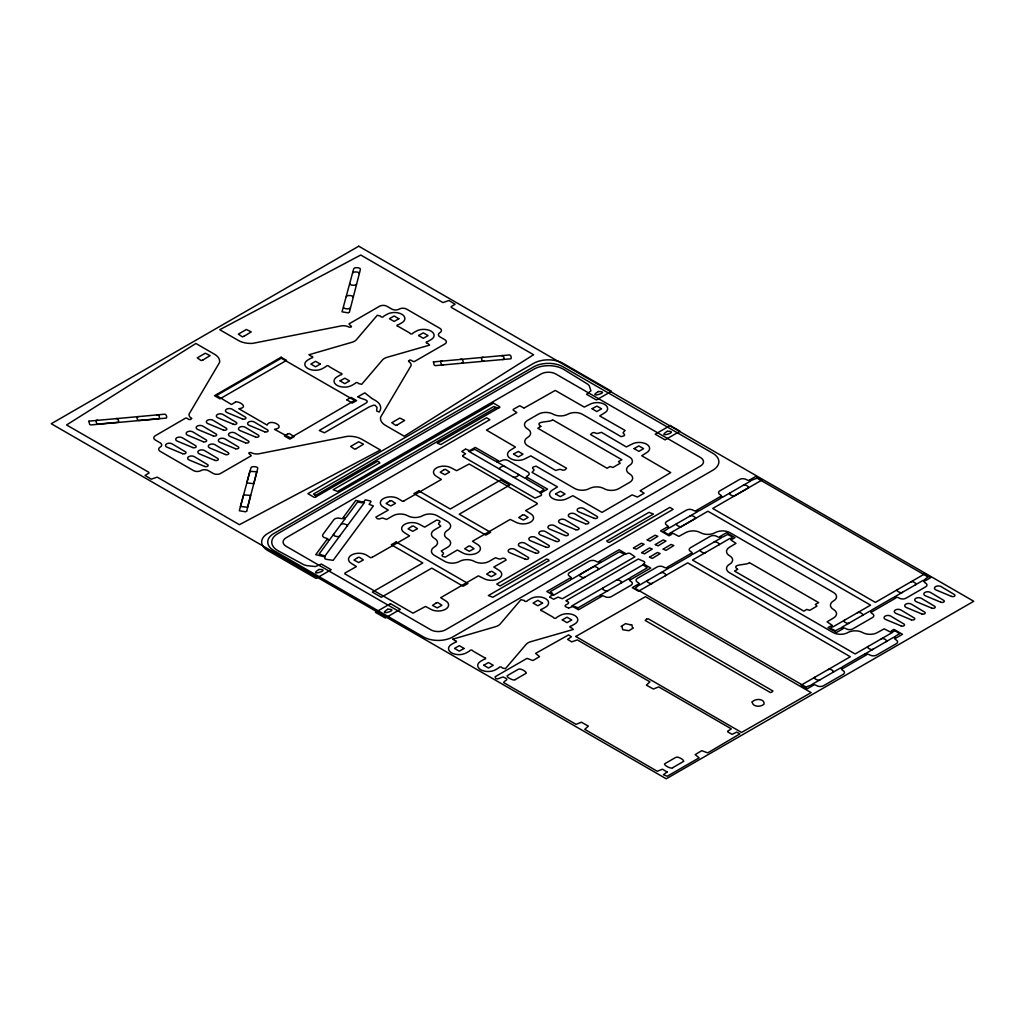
<?xml version="1.0" encoding="UTF-8"?>
<svg xmlns="http://www.w3.org/2000/svg" width="1025" height="1025" viewBox="0 0 1025 1025"><rect width="100%" height="100%" fill="white"/><g stroke="black" fill="none" stroke-linecap="round" stroke-linejoin="round"><path stroke-width="1.5" d="M652.438 583.161C652.233 585.032 644.225 581.226 647.697 580.406M705.597 552.449C705.29 554.435 697.474 550.54 700.857 549.72M857.464 612.758C859.027 610.708 865.292 615.346 862.192 615.487M910.61 582.072C912.288 579.983 918.49 584.852 915.351 584.801M660.613 572.949C662.252 570.874 668.467 575.666 665.353 575.678M689.992 516.075C691.593 514.038 697.705 518.599 694.835 518.804L681.817 526.261C681.407 528.272 673.63 524.262 677.077 523.532M713.772 542.263C715.309 540.213 721.638 544.813 718.512 544.993M743.151 485.389C744.688 483.364 750.877 487.849 747.994 488.118L734.976 495.575C734.477 497.522 726.892 493.691 730.236 492.846M819.897 679.908C819.859 681.587 811.685 678.05 815.17 677.089M828.085 669.632C829.661 667.582 835.862 672.221 832.864 672.362M849.264 623.033C849.379 624.738 841 621.163 844.549 620.215M873.057 649.158C873.057 651.08 864.895 647.3 868.316 646.403M881.244 638.947C882.756 636.935 889.021 641.394 886.023 641.676M902.436 592.296C902.231 594.141 894.159 590.362 897.695 589.529M584.827 577.242C584.417 578.946 576.716 575.397 580.086 574.461L593.078 566.966C594.551 565.095 600.765 569.183 597.882 569.695M607.979 590.554C607.12 592.399 600.035 588.632 603.238 587.825M616.23 580.329C617.639 578.459 623.994 582.533 620.958 583.058M357.917 396.752L364.798 392.857L371.793 398.405M630.132 624.686L631.861 624.725L632.374 627.39L633.36 627.992L628.927 630.683L622.764 629.747L622.085 626.954L621.099 626.429L625.532 623.661L630.119 624.712M191.637 418.738C189.266 421.723 186.55 416.381 185.089 418.405L155.287 435.74A5.215 3.011 0 0 0 155.287 439.994L160.208 442.838A5.215 3.011 0 0 1 160.208 447.092A5.215 3.011 0 0 0 160.208 451.359L193.533 470.603A5.215 3.011 0 0 0 200.913 470.603A5.215 3.011 0 0 1 208.293 470.603L213.213 473.447A5.215 3.011 0 0 0 220.593 473.447L250.382 456.253C253.764 455.497 244.949 452.653 250.907 452.512A8.7 5.022 0 0 0 258.044 453.96L347.462 436.33A17.399 10.045 0 0 1 361.697 439.213L380.39 450.001L239.427 524.685L157.197 477.125L151.239 479.188L145.037 475.421L148.945 473.076L148.856 472.307L66.561 424.965L195.89 343.477L214.571 354.266A17.399 10.045 0 0 1 219.555 362.478L189.036 414.113A8.7 5.022 0 0 0 191.534 418.226L191.624 418.29M408.501 360.954C410.756 357.776 413.075 363.401 415.061 361.159L444.85 343.964A5.215 3.011 0 0 0 444.85 339.711L439.93 336.866A5.215 3.011 0 0 1 439.93 332.613A5.215 3.011 0 0 0 439.93 328.346L406.592 309.102A5.215 3.011 0 0 0 399.212 309.102A5.215 3.011 0 0 1 391.832 309.102L386.912 306.257A5.215 3.011 0 0 0 379.532 306.257L349.756 323.452C346.591 324.079 355.38 327.359 349.218 327.193A8.7 5.022 0 0 0 342.094 325.745L252.662 343.375A17.399 10.045 0 0 1 238.428 340.492L219.747 329.704L360.762 255.02L442.941 302.58L448.899 300.517L455.087 304.233L451.179 306.629L451.282 307.397L533.577 354.74L404.247 436.227L385.567 425.439A17.399 10.045 0 0 1 380.583 417.213L411.102 365.592A8.7 5.022 0 0 0 408.591 361.479L408.591 361.479M115.94 418.597C118.554 417.098 119.899 423.594 116.94 422.415L98.797 424.017C96.478 425.516 94.684 419.251 97.785 420.186M156.774 414.997C159.298 413.536 160.81 419.814 157.773 418.828L139.631 420.417C137.222 421.775 135.543 415.625 138.618 416.598M443.3 364.746C441.211 366.22 439.11 359.929 442.352 360.877M460.494 359.288C463.044 357.776 464.453 364.195 461.583 363.132M484.133 361.159C482.019 362.594 479.982 356.367 483.185 357.289M501.327 355.688C503.852 354.266 505.312 360.313 502.417 359.544M465.248 449.257L461.814 451.436L465.555 453.844L462.608 455.625L462.736 456.394L535.05 498.15L540.841 495.664A2.434 1.409 0 0 0 540.841 493.678A2.434 1.409 0 0 1 540.841 491.692L544.006 489.322L527.427 479.687A4.638 2.678 0 0 1 527.619 475.805A4.638 2.678 0 0 0 527.811 471.91L508.182 460.584A4.625 2.665 0 0 0 501.635 460.584L501.263 460.802A4.625 2.665 0 0 1 494.716 460.802L474.729 449.283L470.437 451.064L465.632 449.04M578.1 607.812L597.908 596.371A4.625 2.665 0 0 1 604.442 596.371L604.827 596.588A4.625 2.665 0 0 0 611.374 596.588L630.99 585.262A4.638 2.678 0 0 0 630.811 581.38A4.638 2.678 0 0 1 630.618 577.485L647.198 567.85L644.02 565.48A2.434 1.409 0 0 1 644.02 563.494A2.434 1.409 0 0 0 644.02 561.508L638.242 559.022L565.915 600.778C574.679 604.225 558.51 604.673 568.439 607.915M359.237 273.649C360.697 271.804 352.331 271.151 352.613 273.073M349.845 283.541C348.679 285.373 356.508 286.065 356.521 284.168M353.01 297.224C354.24 295.431 346.066 294.713 346.386 296.648M343.618 307.116C342.401 308.948 350.512 309.653 350.243 307.705M578.074 607.825L573.552 606.108L568.747 608.094M347.103 526.081C349.205 524.518 340.723 522.712 340.864 524.582M333.663 534.332C331.382 535.511 339.185 537.869 339.864 535.934M499.969 469.347C497.087 469.104 503.185 464.697 504.787 466.618M517.766 474.114C521.136 475.075 513.525 478.624 513.038 476.843M524.095 408.04L555.243 390.423L584.263 407.092L589.798 404.363A10.442 6.022 0 0 1 604.558 404.363A10.442 6.022 0 0 1 604.558 412.896L599.689 415.932L625.096 430.449L623.866 431.845A2.434 1.409 0 0 0 623.866 433.844A2.434 1.409 0 0 1 623.866 435.83L621.099 436.65L582.418 414.305A10.442 6.022 0 0 0 567.773 414.241A10.442 6.022 0 0 1 553.141 414.164A10.442 6.022 0 0 0 538.381 414.164L527.555 420.417A10.442 6.022 0 0 0 527.555 428.937A10.442 6.022 0 0 1 527.683 437.393A10.442 6.022 0 0 0 527.798 445.837L566.594 468.271L565.07 469.77A2.434 1.409 0 0 1 561.623 469.77A2.434 1.409 0 0 0 558.177 469.77L555.665 470.449L530.809 455.869L525.338 458.623A10.442 6.022 0 0 1 510.578 458.623A10.442 6.022 0 0 1 510.578 450.103L515.447 447.067L486.439 430.09L516.856 412.601L513.166 410.102L513.282 409.334L519.713 405.759L523.762 407.937M640.433 490.847L644.123 493.23L637.435 497.048L632.13 494.883L602.021 512.385L572.898 495.716L567.363 498.445A10.442 6.022 0 0 1 552.603 498.445A10.442 6.022 0 0 1 552.603 489.924L557.472 486.888L532.065 472.371L533.295 470.962A2.434 1.409 0 0 0 533.295 468.976A2.434 1.409 0 0 1 533.295 466.977L536.049 466.17L574.743 488.502A10.442 6.022 0 0 0 589.375 488.566A10.442 6.022 0 0 1 604.02 488.643A10.442 6.022 0 0 0 618.78 488.643L629.606 482.391A10.442 6.022 0 0 0 629.606 473.87A10.442 6.022 0 0 1 629.478 465.414A10.442 6.022 0 0 0 629.363 456.971L590.554 434.536L592.091 433.037A2.434 1.409 0 0 1 595.538 433.037A2.434 1.409 0 0 0 598.972 433.037L601.496 432.358L626.352 446.938L631.81 444.184A10.442 6.022 0 0 1 646.57 444.184A10.442 6.022 0 0 1 646.57 452.704L641.714 455.741L670.747 472.589L640.241 490.68M357.968 396.906C361.261 399.25 372.408 400.032 364.439 403.978L319.287 430.5L324.4 432.768L369.359 406.81L373.689 405.183L375.176 405.362L377.008 407.425L376.623 410.987L379.173 412.037A17.976 10.378 0 0 0 375.432 400.519L371.921 398.494M550.028 597.28L553.692 599.253L557.972 597.114L562.392 598.741L634.936 556.793L630.413 553.641A2.434 1.409 0 0 0 626.967 553.641A2.434 1.409 0 0 1 623.52 553.641L619.241 551.873L602.726 561.393A4.638 2.678 0 0 1 595.999 561.277A4.638 2.678 0 0 0 589.26 561.162L569.644 572.501A4.625 2.665 0 0 0 569.644 576.281L570.015 576.498A4.625 2.665 0 0 1 570.015 580.278L550.207 591.707C555.178 595 552.206 594.09 549.72 597.101M315.521 495.459L316.687 496.407L376.188 462.057C377.085 459.917 382.043 463.377 378.648 463.479L333.176 489.732L337.597 491.436L541.046 373.984A10.442 6.022 0 0 1 555.806 373.984L700.447 457.496A10.442 6.022 0 0 1 700.447 466.016L496.741 584.058L499.957 586.031L545.441 559.778C546.274 557.651 551.245 561.008 547.901 561.2L488.4 595.551L492.833 597.255L712.747 470.283A20.872 12.057 0 0 0 712.747 453.229L563.186 366.886A20.872 12.057 0 0 0 533.666 366.886L313.522 494.037L315.828 495.908A1.435 0.833 0 0 1 315.841 497.099A1.435 0.833 0 0 1 313.791 497.087L307.884 493.678L533.589 363.375A20.872 12.057 0 0 1 563.109 363.375L611.451 391.281L596.396 399.968L586.556 394.292L590.913 390.845L589.311 385.874A29.353 16.938 0 0 0 587.812 384.234L563.366 369.192A20.872 12.057 0 0 0 533.846 369.192L315.521 495.459M320.325 364.042L315.559 366.796L310.857 364.08L315.559 361.325L320.325 364.042M340.069 380.903L344.759 383.657L349.538 380.941L344.836 378.187L340.082 380.813M398.866 318.698L394.164 321.453L389.398 318.737L394.1 315.982L398.866 318.737M418.597 335.559L423.299 338.314L428.078 335.598L423.299 332.843L418.623 335.47M464.018 648.402L459.328 645.686L454.549 648.402L459.251 651.157L464.005 648.53M483.762 665.263L488.451 668.018L493.23 665.302L488.528 662.547L483.762 665.225M542.558 603.059L537.869 605.813L533.09 603.059L537.792 600.342L542.558 603.059M562.289 619.92L566.992 622.675L571.771 619.958L566.992 617.204L562.289 619.92M667.134 771.966L663.393 774.733L667.249 776.233L699.127 757.821L695.155 754.631L701.702 750.697L707.737 752.85L739.896 733.862L736.629 732.132L732.106 734.336L727.788 731.978L727.66 731.222L731.299 728.852L658.755 686.904L653.322 689.018L646.378 685.123L649.965 681.868L577.382 639.92L571.668 641.855L567.594 639.382L571.425 636.807L568.58 634.898L535.601 653.399L539.573 656.602L533.026 660.536L526.991 658.383L495.101 676.782C495.575 681.369 500.61 677.243 503.044 677C510.822 679.998 504.812 679.678 503.647 682.573L576.037 724.355L581.406 722.215L588.35 726.11L584.775 729.364L657.281 771.274L662.419 769.198L667.134 771.966M246.679 511.129L245.526 511.795L239.312 510.745L250.933 467.848C250.946 465.67 258.915 466.708 257.736 468.399L246.679 511.129M349.41 312.202L348.244 312.868L342.042 311.818L353.663 268.922C353.612 266.859 361.479 267.487 360.377 269.511L349.41 312.202M88.842 421.275L89.662 424.452L90.789 424.927L164.974 418.226C168.356 419.174 166.268 413.024 164.077 414.254L88.88 421.147M433.408 361.966L434.228 365.143L435.343 365.618L509.528 358.917C512.833 359.98 510.911 353.433 508.502 355.034L433.421 361.902M752.158 702.022C752.504 706.891 760.678 707.506 764.035 704.085C764.945 698.589 755.246 698.179 752.171 701.971M363.324 502.199L362.184 502.814L357.571 502.032L346.463 517.01A4.625 2.665 0 0 1 340.39 518.419L339.89 518.304A4.625 2.665 0 0 0 333.83 519.713L322.926 534.448A4.638 2.678 0 0 0 325.617 538.01A4.638 2.678 0 0 1 328.308 541.584L319.159 553.974L323.605 555.601A2.434 1.409 0 0 1 324.887 557.446A2.434 1.409 0 0 0 326.181 559.291L333.138 560.355L373.356 505.94L369.051 504.326L371.037 501.661L370.602 501.02L365.361 499.828L363.324 502.199M202.809 360.07L201.156 360.557L197.236 357.892L205.269 353.215L210.112 355.624L202.809 360.07M235.327 402.21L231.445 404.491L216.518 395.496L281.26 358.225L354.612 400.468L290.421 437.88L274.495 429.347C287.295 427.22 269.767 418.021 267.115 425.08L238.825 408.744C249.882 407.322 238.069 400.442 235.34 402.12M243.937 336.328L242.348 336.841L238.364 334.137L246.397 329.473L251.24 331.882L243.937 336.328M318.877 569.516C306.744 577.306 332.613 569.234 318.89 569.464M356.213 448.63L354.624 449.155L350.64 446.452L358.673 441.788L363.516 444.197L356.213 448.63M372.293 557.254L370.64 557.741L366.322 555.012A10.442 6.022 0 0 0 351.562 555.012A10.442 6.022 0 0 0 351.562 563.532L356.431 566.569L344.925 573.052L344.861 573.859L412.972 613.168L425.516 606.454L430.782 609.26A10.442 6.022 0 0 0 445.542 609.26A10.442 6.022 0 0 0 445.542 600.74L440.673 597.703L478.393 575.858L483.915 578.587A10.442 6.022 0 0 0 498.675 578.587A10.442 6.022 0 0 0 498.675 570.067L493.819 567.03L506.183 560.034L504.953 558.625A2.434 1.409 0 0 0 501.507 558.625A2.434 1.409 0 0 1 498.073 558.625L495.472 557.741L489.092 561.393A10.442 6.022 0 0 1 474.332 561.393A10.442 6.022 0 0 0 459.559 561.405A10.442 6.022 0 0 1 444.799 561.405L434.472 555.435A10.442 6.022 0 0 1 434.472 546.914A10.442 6.022 0 0 0 434.472 538.394A10.442 6.022 0 0 1 434.472 529.874L440.801 526.184L439.277 524.685A2.434 1.409 0 0 1 439.277 522.699A2.434 1.409 0 0 0 439.277 520.713L436.765 520.034L424.657 527.145L419.468 524.326A10.442 6.022 0 0 0 404.708 524.326A10.442 6.022 0 0 0 404.708 532.846L409.577 535.883L372.293 557.254M397.341 424.888L395.752 425.401L391.768 422.71L399.801 418.046L404.644 420.455L397.341 424.888M387.757 609.286C375.611 616.819 401.39 609.324 387.783 609.183M404.106 500.815L402.518 501.327L398.148 498.586A10.442 6.022 0 0 0 383.388 498.586A10.442 6.022 0 0 0 383.388 507.106L388.27 510.091L375.88 517.125L377.11 518.535A2.434 1.409 0 0 0 380.557 518.535A2.434 1.409 0 0 1 384.003 518.535L386.592 519.419L392.972 515.767A10.442 6.022 0 0 1 407.732 515.767A10.442 6.022 0 0 0 422.505 515.767A10.442 6.022 0 0 1 437.265 515.754L447.592 521.725A10.442 6.022 0 0 1 447.592 530.245A10.442 6.022 0 0 0 447.592 538.778A10.442 6.022 0 0 1 447.592 547.299L441.262 550.976L442.787 552.475A2.434 1.409 0 0 1 442.787 554.461A2.434 1.409 0 0 0 442.787 556.46L445.311 557.126L457.342 550.028L462.595 552.834A10.442 6.022 0 0 0 477.355 552.834A10.442 6.022 0 0 0 477.355 544.313L472.487 541.277L510.207 519.419L515.742 522.148A10.442 6.022 0 0 0 530.502 522.148A10.442 6.022 0 0 0 530.502 513.627L525.633 510.591L537.138 504.108L537.202 503.301L469.181 464.03L456.612 470.693L451.295 467.9A10.442 6.022 0 0 0 436.535 467.9A10.442 6.022 0 0 0 436.535 476.42L441.391 479.457L404.106 500.815M515.28 679.562C514.409 681.715 504.133 676.18 507.9 675.296L518.112 669.402C520.188 667.326 529.002 673.169 525.492 673.656L515.28 679.562M598.382 391.537C585.852 398.968 612.181 391.665 598.382 391.537M667.262 431.307C655.142 438.956 680.92 431.192 667.262 431.256M672.72 767.687C671.747 769.737 661.599 764.266 665.34 763.42L675.552 757.526C677.64 755.438 686.455 761.344 682.932 761.78L672.72 767.687M437.432 443.236L440.763 444.555L486.632 417.752L489.86 419.725L286.142 537.766A10.442 6.022 0 0 0 286.142 546.287L430.795 629.798A10.442 6.022 0 0 0 445.555 629.798L648.992 512.346L653.425 514.05L607.953 540.303C604.609 540.329 609.452 543.891 610.413 541.725L669.902 507.375L673.13 509.348L452.935 636.897A20.872 12.057 0 0 1 423.415 636.897L273.842 550.54A20.872 12.057 0 0 1 273.842 533.5L493.768 406.528L498.201 408.232L437.432 443.236M357.623 557.638L353.997 560.047L358.66 562.558L363.375 559.932L359.237 557.19L357.635 557.587M389.731 501.046L386.105 503.454L390.768 505.966L395.483 503.339L391.332 500.597L389.731 501.046M411.717 526.402L408.104 528.81L412.768 531.322L417.482 528.708L413.421 525.992L411.717 526.402M443.825 469.809L440.199 472.218L444.863 474.729L449.591 472.102L445.439 469.36L443.863 469.693M436.163 602.982L432.537 605.391L437.201 607.902L441.916 605.275L437.765 602.533L436.176 602.931M468.258 546.389L464.645 548.785L469.309 551.309L474.024 548.683L469.963 545.966L468.258 546.389M490.257 571.745L486.632 574.154L491.295 576.665L496.01 574.051L491.872 571.297L490.27 571.694M513.563 454.113L518.304 456.894L523.032 454.165L518.304 451.436L513.602 453.998M522.366 515.152L518.74 517.561L523.403 520.072L528.118 517.446L524.057 514.742L522.366 515.152M555.588 493.935L560.329 496.715L565.057 493.986L560.419 491.257L555.601 493.871M592.104 408.77L596.832 411.563L601.572 408.821L596.934 406.092L592.143 408.655M634.129 448.591L638.857 451.372L643.597 448.643L638.857 445.913L634.129 448.591M663.572 531.527L666.827 533.705A2.434 1.409 0 0 0 670.273 533.705A2.434 1.409 0 0 1 673.72 533.705L678.87 536.37L685.648 532.641A10.442 6.022 0 0 1 700.421 532.654A10.442 6.022 0 0 0 715.181 532.654A10.442 6.022 0 0 1 729.941 532.654L833.479 592.437A10.442 6.022 0 0 1 833.479 600.957A10.442 6.022 0 0 0 833.492 609.478A10.442 6.022 0 0 1 833.492 617.998L827.06 621.855L831.647 624.891A2.434 1.409 0 0 1 831.647 626.877A2.434 1.409 0 0 0 831.647 628.863L835.439 630.747L839.398 628.658A4.625 2.665 0 0 1 845.945 628.658L846.33 628.876A4.625 2.665 0 0 0 852.864 628.876L872.493 617.537A4.638 2.678 0 0 0 872.301 613.655A4.638 2.678 0 0 1 872.108 609.773L892.519 597.985A4.625 2.665 0 0 1 899.066 597.985L899.438 598.203A4.625 2.665 0 0 0 905.985 598.203L925.613 586.877A4.638 2.678 0 0 0 925.421 582.994A4.638 2.678 0 0 1 925.229 579.099L928.061 576.934L757.116 478.175L753.029 479.687A4.638 2.678 0 0 1 746.29 479.572A4.638 2.678 0 0 0 739.563 479.469L719.934 490.796A4.625 2.665 0 0 0 719.934 494.575L720.319 494.793A4.625 2.665 0 0 1 720.319 498.573L699.908 510.347A4.638 2.678 0 0 1 693.182 510.245A4.638 2.678 0 0 0 686.442 510.13L666.827 521.456A4.625 2.665 0 0 0 666.827 525.236L667.198 525.453A4.625 2.665 0 0 1 667.198 529.233L663.572 531.527M899.476 633.629L895.85 635.974A4.625 2.665 0 0 0 895.85 639.754L896.234 639.972A4.625 2.665 0 0 1 896.234 643.751L876.606 655.077A4.638 2.678 0 0 1 869.879 654.975A4.638 2.678 0 0 0 863.14 654.86L842.729 666.634A4.625 2.665 0 0 0 842.729 670.414L843.114 670.632A4.625 2.665 0 0 1 843.114 674.412L823.485 685.751A4.638 2.678 0 0 1 816.758 685.635A4.638 2.678 0 0 0 810.032 685.52L805.945 687.032L635 588.273L637.832 586.108A4.638 2.678 0 0 0 637.64 582.226A4.638 2.678 0 0 1 637.447 578.331L657.063 567.004A4.625 2.665 0 0 1 663.611 567.004L663.995 567.222A4.625 2.665 0 0 0 670.529 567.222L690.94 555.435A4.638 2.678 0 0 0 690.748 551.553A4.638 2.678 0 0 1 690.555 547.67L710.184 536.331A4.625 2.665 0 0 1 716.731 536.331L717.103 536.562A4.625 2.665 0 0 0 723.65 536.562L727.609 534.461L731.402 536.344A2.434 1.409 0 0 1 731.402 538.33A2.434 1.409 0 0 0 731.402 540.316L735.988 543.352L729.557 547.209A10.442 6.022 0 0 0 729.569 555.729A10.442 6.022 0 0 1 729.569 564.25A10.442 6.022 0 0 0 729.569 572.783L833.12 632.553A10.442 6.022 0 0 0 847.88 632.553A10.442 6.022 0 0 1 862.64 632.566A10.442 6.022 0 0 0 877.4 632.566L884.191 628.837L889.341 631.502A2.434 1.409 0 0 0 892.775 631.502A2.434 1.409 0 0 1 896.222 631.502L899.476 633.629M540.803 426.464L537.753 428.232L607.12 468.284L609.965 466.529L612.976 467.451L620.151 463.262L618.485 461.57L621.88 459.751L552.513 419.712C551.412 422.672 533.115 420.532 540.803 426.464M670.119 533.167L671.747 534.256L669.056 535.806L660.561 530.899L667.198 527.068L669.415 527.913L697.628 511.629L696.347 510.463L720.511 496.51L722.522 497.253L750.748 480.956L749.711 479.931L755.668 476.497L761.882 480.084L712.721 508.464L875.376 602.38L924.537 573.987L930.751 577.575L924.793 581.021L923.012 580.419L894.697 596.806L896.081 597.882L871.929 611.822L869.905 611.079L841.692 627.377L843.165 628.658L836.528 632.489L828.021 627.582L830.711 626.032L832.928 626.89L870.571 605.147L707.916 511.244L670.132 533.102M737.603 569.349L734.553 571.104L803.92 611.156L806.765 609.414L809.776 610.323L816.951 606.134L815.285 604.442L818.68 602.636L749.313 562.584C747.827 565.467 730.018 563.571 737.603 569.349M865.267 653.771L866.702 654.744L842.55 668.697L840.526 667.954L812.312 684.252L813.35 685.277L807.38 688.71L801.166 685.123L850.327 656.743L687.673 562.84L638.511 591.22L632.297 587.632L638.268 584.186L640.036 584.788L668.364 568.401L666.98 567.337L691.132 553.385L693.143 554.128L721.369 537.83L719.896 536.549L726.533 532.718L735.027 537.625L732.35 539.176L730.172 538.304L692.49 560.06L855.145 653.963L892.788 632.233L891.314 630.952L893.992 629.401L902.5 634.308L895.85 638.139L893.71 637.255L865.279 653.745M496.817 461.827L525.261 478.393L527.439 477.522L547.542 489.13L540.88 492.961L468.604 451.243L475.267 447.4L498.458 460.789L496.817 461.827M575.858 636.538L741.549 732.452L811.134 692.618L645.455 596.704L575.896 636.41M600.637 562.443L572.181 578.984L570.002 578.113L546.799 591.502L553.462 595.346L625.737 553.615L619.074 549.772L598.984 561.38L600.624 562.418M599.997 595.294L601.649 596.383L578.459 609.773L571.796 605.929L644.072 564.211L650.721 568.055L630.631 579.65L628.492 578.766L600.022 595.23M309.204 354.765L310.934 356.072A1.512 0.871 0 0 0 311.638 356.303A1.512 0.871 0 0 1 311.638 357.994A1.512 0.871 0 0 0 310.934 358.225L307.884 359.993A10.442 6.022 0 0 0 307.884 368.513A10.442 6.022 0 0 0 322.644 368.513L325.694 366.745A1.512 0.871 0 0 0 326.091 366.335A1.512 0.871 0 0 1 329.025 366.335A1.512 0.871 0 0 0 329.422 366.745L340.133 372.933A1.512 0.871 0 0 0 340.851 373.164A1.512 0.871 0 0 1 340.851 374.855A1.512 0.871 0 0 0 340.133 375.086L337.084 376.854A10.442 6.022 0 0 0 337.084 385.374A10.442 6.022 0 0 0 351.844 385.374L354.893 383.606A1.512 0.871 0 0 0 355.303 383.196A1.512 0.871 0 0 1 358.225 383.196A1.512 0.871 0 0 0 358.622 383.606L361.697 384.311L382.415 360.031A10.442 6.022 0 0 1 387.168 357.289L429.59 345.118L428.002 343.554A1.512 0.871 0 0 0 427.284 343.324A1.512 0.871 0 0 1 427.284 341.632A1.512 0.871 0 0 0 428.002 341.402L431.051 339.647A10.442 6.022 0 0 0 431.051 331.126A10.442 6.022 0 0 0 416.291 331.126L413.242 332.882A1.512 0.871 0 0 0 412.844 333.292A1.512 0.871 0 0 1 409.91 333.292A1.512 0.871 0 0 0 409.513 332.882L398.789 326.693A1.512 0.871 0 0 0 398.084 326.463A1.512 0.871 0 0 1 398.084 324.771A1.512 0.871 0 0 0 398.789 324.541L401.851 322.785A10.442 6.022 0 0 0 401.851 314.265A10.442 6.022 0 0 0 387.091 314.265L384.029 316.02A1.512 0.871 0 0 0 383.632 316.43A1.512 0.871 0 0 1 380.698 316.43A1.512 0.871 0 0 0 380.301 316.02L377.238 315.316L356.508 339.595A10.442 6.022 0 0 1 351.767 342.337L309.23 354.676M452.896 639.139L454.626 640.446A1.512 0.871 0 0 0 455.331 640.676A1.512 0.871 0 0 1 455.331 642.368A1.512 0.871 0 0 0 454.626 642.598L451.577 644.353A10.442 6.022 0 0 0 451.577 652.874A10.442 6.022 0 0 0 466.337 652.874L469.386 651.118A1.512 0.871 0 0 0 469.783 650.708A1.512 0.871 0 0 1 472.717 650.708A1.512 0.871 0 0 0 473.114 651.118L483.826 657.307A1.512 0.871 0 0 0 484.543 657.538A1.512 0.871 0 0 1 484.543 659.229A1.512 0.871 0 0 0 483.826 659.459L480.776 661.215A10.442 6.022 0 0 0 480.776 669.748A10.442 6.022 0 0 0 495.536 669.748L498.586 667.98A1.512 0.871 0 0 0 498.996 667.57A1.512 0.871 0 0 1 501.917 667.57A1.512 0.871 0 0 0 502.327 667.98L505.389 668.684L526.107 644.405A10.442 6.022 0 0 1 530.86 641.663L573.283 629.478L571.694 627.928A1.512 0.871 0 0 0 570.976 627.697A1.512 0.871 0 0 1 570.976 626.006A1.512 0.871 0 0 0 571.694 625.775L574.743 624.007A10.442 6.022 0 0 0 574.743 615.487A10.442 6.022 0 0 0 559.983 615.487L556.934 617.255A1.512 0.871 0 0 0 556.537 617.665A1.512 0.871 0 0 1 553.602 617.665A1.512 0.871 0 0 0 553.205 617.255L542.481 611.067A1.512 0.871 0 0 0 541.777 610.836A1.512 0.871 0 0 1 541.777 609.145A1.512 0.871 0 0 0 542.481 608.914L545.543 607.146A10.442 6.022 0 0 0 545.543 598.626A10.442 6.022 0 0 0 530.783 598.626L527.721 600.394A1.512 0.871 0 0 0 527.324 600.804A1.512 0.871 0 0 1 524.39 600.804A1.512 0.871 0 0 0 523.993 600.394L520.892 599.727L500.213 623.969A10.442 6.022 0 0 1 495.459 626.711L452.896 639.139M287.564 434.049L284.361 435.933L289.87 439.11L294.175 436.624L289.306 433.575L287.589 433.947M646.557 619.202L645.122 620.42L769.403 691.965C770.313 693.771 774.798 690.619 772.017 690.478L648.312 618.818L646.583 619.113M346.822 399.827L352.305 403.068L356.61 400.583L351.101 397.405L346.834 399.776M633.54 547.952L636.294 549.195L644.123 544.275L641.458 543.224L633.54 547.901M641.65 552.629L644.418 553.884L652.272 549.054L649.517 547.927L641.65 552.629M647.223 539.919L649.978 541.174L657.832 536.293L655.077 535.217L647.249 539.829M649.53 557.177L652.284 558.433L660.138 553.551L657.384 552.475L649.53 557.139M655.334 544.608L658.101 545.864L665.968 541.021L663.201 539.906L655.347 544.557M663.213 549.157L665.968 550.399L673.822 545.518L671.067 544.454L663.226 549.105M345.233 518.56L329.473 539.919L326.885 539.573L315.738 554.666L324.387 556.793L364.516 502.532L355.854 500.392L342.978 517.817L345.233 518.586M240.478 506.452L247.614 507.26L250.561 495.357L243.617 494.896L240.503 506.388M246.705 482.877L253.841 483.685L256.788 471.782L249.844 471.321L246.705 482.877M358.75 246.205L51.25 423.735L666.25 778.795L973.75 601.265L358.75 246.205M281.106 357.225L214.494 395.688L219.952 398.84L286.564 360.377L281.106 357.225M493.473 403.158L267.768 533.461A20.872 12.057 0 0 0 267.768 550.502L316.097 578.42L331.165 569.721L321.325 564.045L315.354 566.556L306.757 565.633A29.353 16.938 0 0 1 303.9 564.762L277.852 550.643A20.872 12.057 0 0 1 277.852 533.602L495.857 407.732L497.343 407.732A1.435 0.833 0 0 0 499.38 407.745A1.435 0.833 0 0 0 499.367 406.566L493.473 403.158M418.764 490.834L413.946 493.602L485.812 535.101L490.629 532.321L459.251 514.217L509.707 485.081L500.725 479.905L450.282 509.028L418.764 490.834M396.098 541.982L391.294 544.749L422.812 562.956L372.357 592.078L381.338 597.268L431.781 568.132L463.159 586.249L467.964 583.468L396.098 541.982M670.209 425.529L655.193 434.203L665.033 439.879L680.049 431.218L670.209 425.529M390.448 603.661L375.432 612.335L385.272 618.011L400.288 609.35L390.448 603.661M951.495 596.396L936.081 589.977A3.869 2.229 0 0 1 935.415 586.71A3.869 2.229 0 0 1 941.117 586.62L954.339 594.5A2.178 1.256 0 0 1 954.416 596.204A2.178 1.256 0 0 1 951.495 596.396M940.835 602.213L925.421 595.794A3.869 2.229 0 0 1 924.755 592.527A3.869 2.229 0 0 1 930.457 592.437L943.679 600.33A2.178 1.256 0 0 1 943.756 602.021A2.178 1.256 0 0 1 940.835 602.213M931.751 608.12L916.337 601.701A3.869 2.229 0 0 1 915.671 598.433A3.869 2.229 0 0 1 921.373 598.344L934.595 606.236A2.178 1.256 0 0 1 934.672 607.928A2.178 1.256 0 0 1 931.751 608.12M921.744 613.924L906.318 607.505A3.869 2.229 0 0 1 905.664 604.238A3.869 2.229 0 0 1 911.366 604.148L924.576 612.04A2.178 1.256 0 0 1 924.665 613.732A2.178 1.256 0 0 1 921.744 613.924M911.289 619.792L895.863 613.36A3.869 2.229 0 0 1 895.209 610.093A3.869 2.229 0 0 1 900.911 610.003L914.121 617.896A2.178 1.256 0 0 1 914.21 619.587A2.178 1.256 0 0 1 911.289 619.792M901.09 625.891L885.664 619.472A3.869 2.229 0 0 1 885.011 616.204A3.869 2.229 0 0 1 890.712 616.102L903.922 623.994A2.178 1.256 0 0 1 904.012 625.698A2.178 1.256 0 0 1 901.09 625.891M594.167 518.291L578.753 511.872A3.869 2.229 0 0 1 578.087 508.605A3.869 2.229 0 0 1 583.789 508.515L597.011 516.395A2.178 1.256 0 0 1 597.088 518.099A2.178 1.256 0 0 1 594.167 518.291M585.352 523.724L569.938 517.305A3.869 2.229 0 0 1 569.272 514.038A3.869 2.229 0 0 1 574.974 513.935L588.196 521.827A2.178 1.256 0 0 1 588.273 523.532A2.178 1.256 0 0 1 585.352 523.724M575.602 529.643L560.188 523.224A3.869 2.229 0 0 1 559.522 519.957A3.869 2.229 0 0 1 565.223 519.867L578.446 527.747A2.178 1.256 0 0 1 578.523 529.451A2.178 1.256 0 0 1 575.602 529.643M564.942 535.46L549.528 529.041A3.869 2.229 0 0 1 548.862 525.774A3.869 2.229 0 0 1 554.563 525.684L567.786 533.577A2.178 1.256 0 0 1 567.863 535.268A2.178 1.256 0 0 1 564.942 535.46M555.87 541.367L540.444 534.947A3.869 2.229 0 0 1 539.791 531.68A3.869 2.229 0 0 1 545.479 531.591L558.702 539.483A2.178 1.256 0 0 1 558.792 541.174A2.178 1.256 0 0 1 555.87 541.367M242.477 418.994L227.063 412.575A3.869 2.229 0 0 1 226.397 409.295A3.869 2.229 0 0 1 232.098 409.206L245.321 417.098A2.178 1.256 0 0 1 245.398 418.789A2.178 1.256 0 0 1 242.477 418.994M545.851 547.171L530.438 540.752A3.869 2.229 0 0 1 529.771 537.484A3.869 2.229 0 0 1 535.473 537.395L548.695 545.287A2.178 1.256 0 0 1 548.772 546.978A2.178 1.256 0 0 1 545.851 547.171M264.617 431.768L249.203 425.349A3.869 2.229 0 0 1 248.537 422.082A3.869 2.229 0 0 1 254.238 421.993L267.461 429.872A2.178 1.256 0 0 1 267.538 431.576A2.178 1.256 0 0 1 264.617 431.768M233.367 424.248L217.953 417.828A3.869 2.229 0 0 1 217.3 414.561A3.869 2.229 0 0 1 222.989 414.459L236.211 422.351A2.178 1.256 0 0 1 236.288 424.042A2.178 1.256 0 0 1 233.367 424.248M535.396 553.039L519.982 546.62A3.869 2.229 0 0 1 519.316 543.34A3.869 2.229 0 0 1 525.018 543.25L538.24 551.143A2.178 1.256 0 0 1 538.317 552.834A2.178 1.256 0 0 1 535.396 553.039M255.507 437.022L240.093 430.602A3.869 2.229 0 0 1 239.44 427.335A3.869 2.229 0 0 1 245.129 427.246L258.351 435.138A2.178 1.256 0 0 1 258.428 436.829A2.178 1.256 0 0 1 255.507 437.022M223.36 430.052L207.947 423.632A3.869 2.229 0 0 1 207.281 420.365A3.869 2.229 0 0 1 212.982 420.263L226.205 428.155A2.178 1.256 0 0 1 226.282 429.847A2.178 1.256 0 0 1 223.36 430.052M525.197 559.137L509.784 552.718A3.869 2.229 0 0 1 509.118 549.451A3.869 2.229 0 0 1 514.819 549.349L528.042 557.241A2.178 1.256 0 0 1 528.118 558.945A2.178 1.256 0 0 1 525.197 559.137M245.5 442.826L230.087 436.407A3.869 2.229 0 0 1 229.421 433.139A3.869 2.229 0 0 1 235.122 433.05L248.345 440.942A2.178 1.256 0 0 1 248.422 442.633A2.178 1.256 0 0 1 245.5 442.826M213.2 435.894L197.787 429.475A3.869 2.229 0 0 1 197.12 426.195A3.869 2.229 0 0 1 202.822 426.105L216.044 433.998A2.178 1.256 0 0 1 216.121 435.689A2.178 1.256 0 0 1 213.2 435.894M235.34 448.668L219.927 442.249A3.869 2.229 0 0 1 219.26 438.982A3.869 2.229 0 0 1 224.962 438.892L238.184 446.785A2.178 1.256 0 0 1 238.261 448.476A2.178 1.256 0 0 1 235.34 448.668M203.193 441.698L187.767 435.279A3.869 2.229 0 0 1 187.114 431.999A3.869 2.229 0 0 1 192.815 431.909L206.025 439.802A2.178 1.256 0 0 1 206.115 441.493A2.178 1.256 0 0 1 203.193 441.698M225.333 454.472L209.907 448.053A3.869 2.229 0 0 1 209.254 444.786A3.869 2.229 0 0 1 214.955 444.696L228.165 452.589A2.178 1.256 0 0 1 228.255 454.28A2.178 1.256 0 0 1 225.333 454.472M192.738 447.553L177.312 441.134A3.869 2.229 0 0 1 176.659 437.867A3.869 2.229 0 0 1 182.36 437.778L195.57 445.657A2.178 1.256 0 0 1 195.66 447.361A2.178 1.256 0 0 1 192.738 447.553M214.878 460.34L199.452 453.921A3.869 2.229 0 0 1 198.799 450.641A3.869 2.229 0 0 1 204.5 450.552L217.71 458.444A2.178 1.256 0 0 1 217.8 460.135A2.178 1.256 0 0 1 214.878 460.34M182.54 453.652L167.113 447.233A3.869 2.229 0 0 1 166.46 443.966A3.869 2.229 0 0 1 172.162 443.876L185.371 451.756A2.178 1.256 0 0 1 185.461 453.46A2.178 1.256 0 0 1 182.54 453.652M204.68 466.439L189.253 460.02A3.869 2.229 0 0 1 188.6 456.753A3.869 2.229 0 0 1 194.302 456.65L207.511 464.543A2.178 1.256 0 0 1 207.601 466.247A2.178 1.256 0 0 1 204.68 466.439"/></g></svg>
